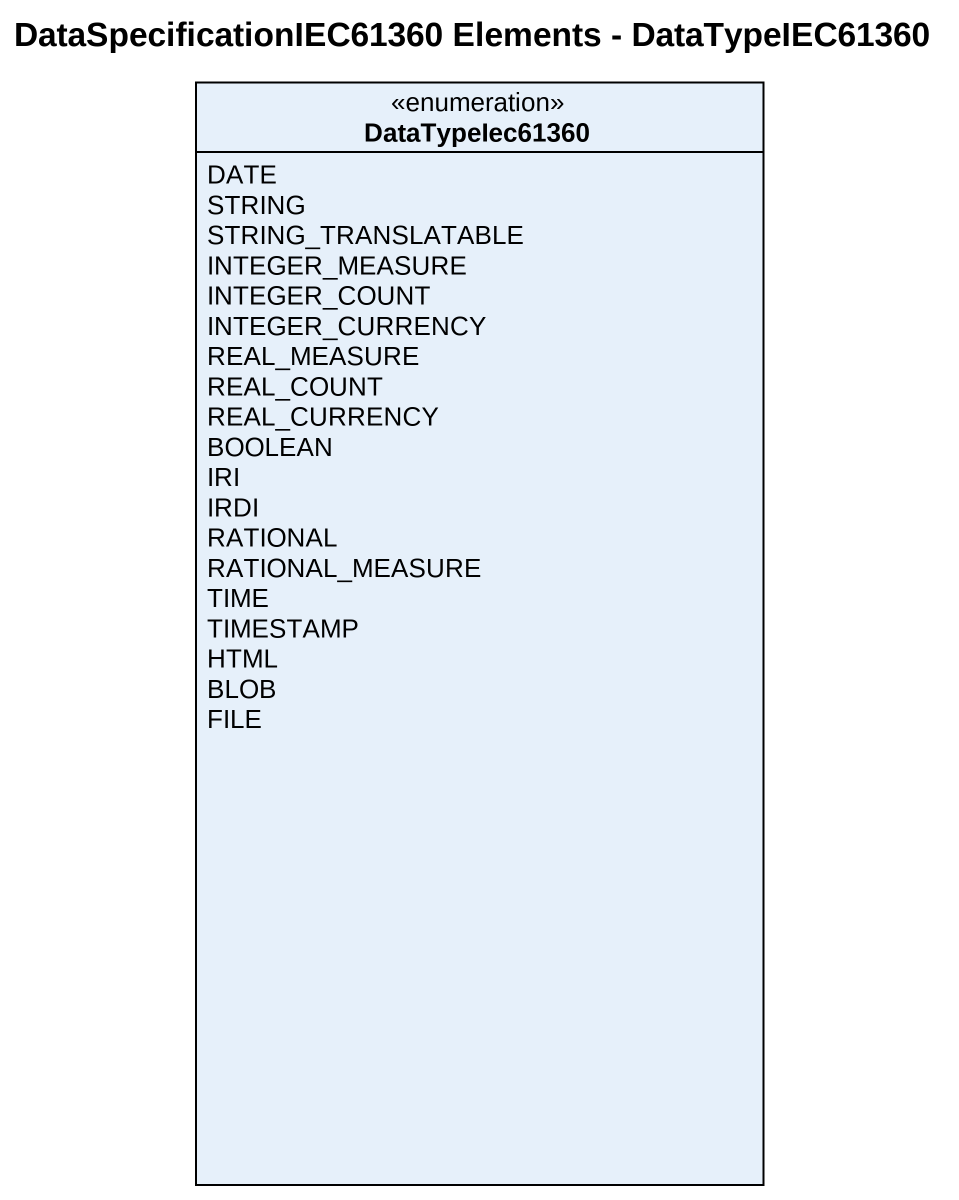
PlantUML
@startuml
title DataSpecificationIEC61360 Elements - DataTypeIEC61360
hide circle
hide empty members
enum DataTypeIec61360 {
  DATE
  STRING
  STRING_TRANSLATABLE
  INTEGER_MEASURE
  INTEGER_COUNT
  INTEGER_CURRENCY
  REAL_MEASURE
  REAL_COUNT
  REAL_CURRENCY
  BOOLEAN
  IRI
  IRDI
  RATIONAL
  RATIONAL_MEASURE
  TIME
  TIMESTAMP
  HTML
  BLOB
  FILE
}
@enduml
